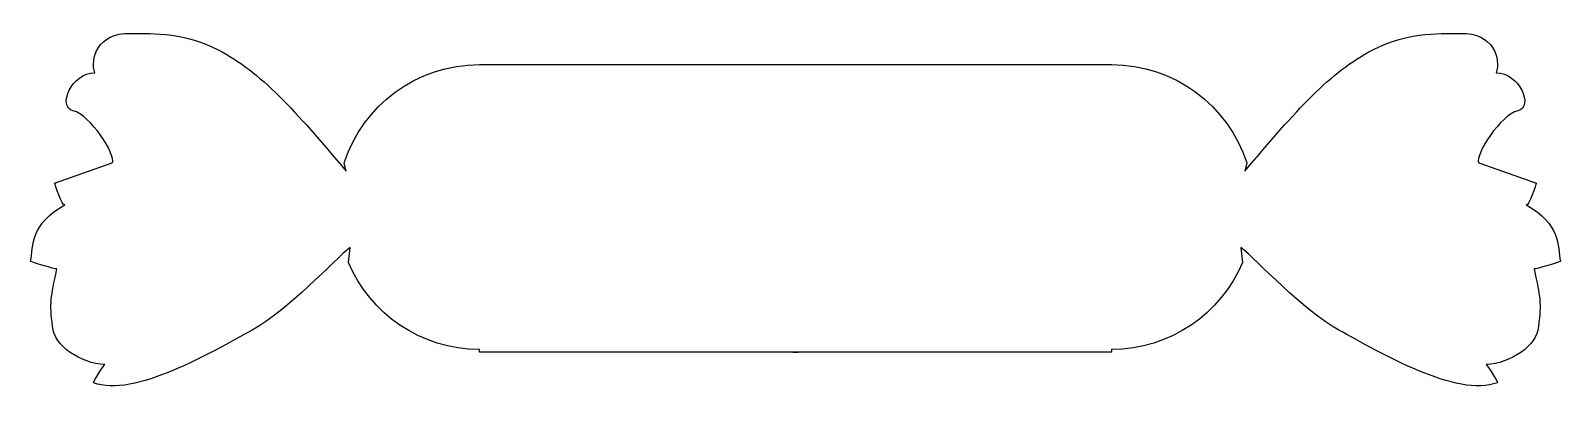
# Model space of a CAD drawing. Header units: centimetres. Extents: x -10.7 to 10.7, y -2.6 to 2.5.
import ezdxf

# ---------------------------------------------------------------- set-up
doc = ezdxf.new("R2010")
doc.units = ezdxf.units.CM
doc.header["$MEASUREMENT"] = 0
doc.layers.add('Camada 1', color=7, linetype='Continuous')

msp = doc.modelspace()

# ---------------------------------------------------------------- linework, layer by layer
at = {"layer": 'Camada 1'}
msp.add_open_spline([(-0.03635, -1.99741), (-0.03635, -1.99741), (4.43301, -1.99741), (4.43301, -1.99741), (4.43301, -1.99741), (4.43301, -1.99741), (4.43301, -1.96114), (4.43301, -1.96114), (4.43301, -1.96114), (5.26089, -1.96114), (5.97106, -1.45788), (6.27454, -0.74059), (6.27454, -0.74059), (6.27454, -0.74059), (6.24872, -0.52879), (6.24872, -0.52879), (6.24872, -0.52879), (6.46697, -0.70077), (7.12621, -1.41784), (7.62323, -1.68949), (7.62323, -1.68949), (8.19013, -1.9994), (9.28831, -2.64815), (9.84986, -2.42792), (9.84986, -2.42792), (9.85851, -2.409), (9.69368, -2.17183), (9.69368, -2.17183), (9.69368, -2.17183), (10.01917, -2.16246), (10.41229, -1.90973), (10.42343, -1.63941), (10.42343, -1.63941), (10.46971, -1.29368), (10.44944, -1.23828), (10.36379, -0.83113), (10.36379, -0.83113), (10.3825, -0.84002), (10.73312, -0.72789), (10.73312, -0.72789), (10.73312, -0.72789), (10.69909, -0.50519), (10.72778, -0.19748), (10.25478, 0.06882), (10.25478, 0.06882), (10.28373, 0.03233), (10.39538, 0.3705), (10.39538, 0.3705), (10.39538, 0.3705), (10.39538, 0.3705), (9.58689, 0.65507), (9.58689, 0.65507), (9.58689, 0.65507), (9.5277, 0.77456), (9.90325, 1.33431), (10.13442, 1.38704), (10.13442, 1.38704), (10.36556, 1.44022), (10.15643, 1.92745), (9.83115, 1.91856), (9.83115, 1.91856), (9.89992, 2.11589), (9.79689, 2.48546), (9.33146, 2.47233), (9.33146, 2.47233), (9.12456, 2.46654), (8.62754, 2.51281), (8.09977, 2.24249), (8.09977, 2.24249), (7.50573, 1.93835), (7.01294, 1.38169), (6.30722, 0.54225), (6.30722, 0.54225), (6.30722, 0.54225), (6.33323, 0.65816), (6.33323, 0.65816), (6.33323, 0.65816), (6.07203, 1.45821), (5.32003, 2.036), (4.43299, 2.036), (4.43299, 2.036), (4.43299, 2.036), (0, 2.03601), (0, 2.03601), (0, 2.03601), (0, 2.03601), (-4.43301, 2.03601), (-4.43301, 2.03601), (-4.43301, 2.03601), (-5.32005, 2.03601), (-6.07205, 1.45821), (-6.33314, 0.65817), (-6.33314, 0.65817), (-6.33314, 0.65817), (-6.30724, 0.54226), (-6.30724, 0.54226), (-6.30724, 0.54226), (-7.01296, 1.3817), (-7.50564, 1.93836), (-8.0999, 2.2425), (-8.0999, 2.2425), (-8.62751, 2.51281), (-9.12466, 2.46654), (-9.33156, 2.47231), (-9.33156, 2.47231), (-9.79678, 2.48543), (-9.89989, 2.11589), (-9.83104, 1.91854), (-9.83104, 1.91854), (-10.15653, 1.92743), (-10.36555, 1.4402), (-10.13438, 1.38702), (-10.13438, 1.38702), (-9.90311, 1.33429), (-9.52777, 0.77454), (-9.58696, 0.65505), (-9.58696, 0.65505), (-9.58696, 0.65505), (-10.39548, 0.37048), (-10.39548, 0.37048), (-10.39548, 0.37048), (-10.39548, 0.37048), (-10.2838, 0.03232), (-10.25488, 0.0688), (-10.25488, 0.0688), (-10.72777, -0.1975), (-10.69906, -0.50521), (-10.73311, -0.72791), (-10.73311, -0.72791), (-10.73311, -0.72791), (-10.38256, -0.84004), (-10.36367, -0.83115), (-10.36367, -0.83115), (-10.44945, -1.23829), (-10.46969, -1.29367), (-10.42352, -1.63943), (-10.42352, -1.63943), (-10.41241, -1.90975), (-10.01916, -2.16251), (-9.69367, -2.17185), (-9.69367, -2.17185), (-9.69367, -2.17185), (-9.85853, -2.40902), (-9.84975, -2.42794), (-9.84975, -2.42794), (-9.2882, -2.64818), (-8.19023, -1.99942), (-7.62312, -1.68951), (-7.62312, -1.68951), (-7.12631, -1.41784), (-6.46697, -0.70079), (-6.24872, -0.52881), (-6.24872, -0.52881), (-6.24872, -0.52881), (-6.27441, -0.74061), (-6.27441, -0.74061), (-6.27441, -0.74061), (-5.97104, -1.4579), (-5.26076, -1.96116), (-4.43302, -1.96116), (-4.43302, -1.96116), (-4.43302, -1.96116), (-4.43302, -1.99743), (-4.43302, -1.99743), (-4.43302, -1.99743), (-4.43302, -1.99743), (0.03638, -1.99743), (0.03638, -1.99743), (0.03638, -1.99743), (0.03638, -1.99743), (-0.03635, -1.99743), (-0.03635, -1.99743), (-0.03635, -1.99743), (-0.03635, -1.99743), (-0.03635, -1.99741), (-0.03635, -1.99741)], degree=3, knots=[0, 0, 0, 0, 0.02222222, 0.02222222, 0.02222222, 0.02222222, 0.04444444, 0.04444444, 0.04444444, 0.04444444, 0.06666667, 0.06666667, 0.06666667, 0.06666667, 0.08888889, 0.08888889, 0.08888889, 0.08888889, 0.11111111, 0.11111111, 0.11111111, 0.11111111, 0.13333333, 0.13333333, 0.13333333, 0.13333333, 0.15555556, 0.15555556, 0.15555556, 0.15555556, 0.17777778, 0.17777778, 0.17777778, 0.17777778, 0.2, 0.2, 0.2, 0.2, 0.22222222, 0.22222222, 0.22222222, 0.22222222, 0.24444444, 0.24444444, 0.24444444, 0.24444444, 0.26666667, 0.26666667, 0.26666667, 0.26666667, 0.28888889, 0.28888889, 0.28888889, 0.28888889, 0.31111111, 0.31111111, 0.31111111, 0.31111111, 0.33333333, 0.33333333, 0.33333333, 0.33333333, 0.35555556, 0.35555556, 0.35555556, 0.35555556, 0.37777778, 0.37777778, 0.37777778, 0.37777778, 0.4, 0.4, 0.4, 0.4, 0.42222222, 0.42222222, 0.42222222, 0.42222222, 0.44444444, 0.44444444, 0.44444444, 0.44444444, 0.46666667, 0.46666667, 0.46666667, 0.46666667, 0.48888889, 0.48888889, 0.48888889, 0.48888889, 0.51111111, 0.51111111, 0.51111111, 0.51111111, 0.53333333, 0.53333333, 0.53333333, 0.53333333, 0.55555556, 0.55555556, 0.55555556, 0.55555556, 0.57777778, 0.57777778, 0.57777778, 0.57777778, 0.6, 0.6, 0.6, 0.6, 0.62222222, 0.62222222, 0.62222222, 0.62222222, 0.64444444, 0.64444444, 0.64444444, 0.64444444, 0.66666667, 0.66666667, 0.66666667, 0.66666667, 0.68888889, 0.68888889, 0.68888889, 0.68888889, 0.71111111, 0.71111111, 0.71111111, 0.71111111, 0.73333333, 0.73333333, 0.73333333, 0.73333333, 0.75555556, 0.75555556, 0.75555556, 0.75555556, 0.77777778, 0.77777778, 0.77777778, 0.77777778, 0.8, 0.8, 0.8, 0.8, 0.82222222, 0.82222222, 0.82222222, 0.82222222, 0.84444444, 0.84444444, 0.84444444, 0.84444444, 0.86666667, 0.86666667, 0.86666667, 0.86666667, 0.88888889, 0.88888889, 0.88888889, 0.88888889, 0.91111111, 0.91111111, 0.91111111, 0.91111111, 0.93333333, 0.93333333, 0.93333333, 0.93333333, 0.95555556, 0.95555556, 0.95555556, 0.95555556, 1, 1, 1, 1], dxfattribs=at)

doc.saveas('drawing.dxf')
